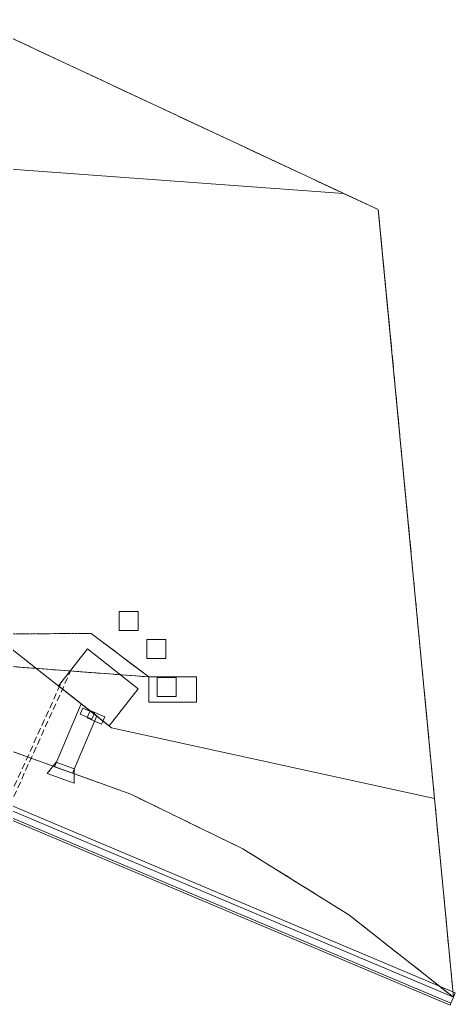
# Model space of a CAD drawing. Extents: x 1368202 to 1368993, y 552252 to 552912.
# Drawn here: x 1368719 to 1368993, y 552292 to 552912 of the extents above; entities that cross this region are included whole.
import ezdxf

# ---------------------------------------------------------------- set-up
doc = ezdxf.new("R2010")
doc.units = 0
doc.linetypes.add('DASHED', pattern=[6, 4, -2])
doc.linetypes.add('PHANTOM', pattern=[13, 8, -1, 1, -1, 1, -1])
for name, color, linetype, lineweight in [('C-BLDG-FTPR-N', 6, 'Continuous', 0), ('C-LODS', 30, 'PHANTOM', 0), ('C-PVMT', 8, 'Continuous', 0), ('C-SITE-N', 6, 'Continuous', 0), ('C-STRM-AREA', 150, 'PHANTOM', 0), ('C-TOPO-SURF', 253, 'Continuous', 0), ('C-UTIL', 4, 'DASHED', 0), ('L-PLNT-TREE', 90, 'Continuous', 0), ('V-PROP-BNDY', 7, 'Continuous', 0)]:
    doc.layers.add(name, color=color, linetype=linetype, lineweight=lineweight)

msp = doc.modelspace()

# ---------------------------------------------------------------- linework, layer by layer
at = {"layer": 'C-BLDG-FTPR-N'}
msp.add_lwpolyline([(1368743.07, 552492.73), (1368775, 552467.6), (1368793.27, 552490.81), (1368761.34, 552515.94), (1368743.07, 552492.73)], close=True, dxfattribs=at)
at = {"layer": 'C-LODS'}
msp.add_lwpolyline([(1368799.82, 552498.37), (1368763.66, 552525.67), (1368458.71, 552524.03), (1368799.82, 552498.37)], close=True, dxfattribs=at)
at = {"layer": 'C-PVMT'}
for points in [[(1368467.04, 552518.12), (1368991.67, 552296.95), (1368992.83, 552299.72), (1368468.21, 552520.88), (1368467.04, 552518.12)], [(1368464.9, 552513.05), (1368989.53, 552291.89), (1368990.11, 552293.27), (1368465.49, 552514.43), (1368464.9, 552513.05)], [(1368740.62, 552441.88), (1368751.93, 552437.79), (1368767.11, 552473.81), (1368757.33, 552481.51), (1368740.62, 552441.88)], [(1368756.73, 552474.93), (1368764.1, 552471.83), (1368765.66, 552475.51), (1368758.28, 552478.62), (1368756.73, 552474.93)], [(1368763.08, 552477.14), (1368761.14, 552472.53), (1368770.17, 552468.72), (1368772.12, 552473.33), (1368763.08, 552477.14)], [(1368752.87, 552431.6), (1368735.94, 552437.72), (1368741.65, 552444.69), (1368752.94, 552440.62), (1368752.87, 552431.6)]]:
    msp.add_lwpolyline(points, close=True, dxfattribs=at)
at = {"layer": 'C-SITE-N'}
for points in [[(1368663.89, 552821.1), (1368603.71, 552602.27), (1368776.49, 552466.29), (1368979.73, 552422), (1368946.89, 552765.82), (1368944.26, 552792.15), (1368922.45, 552802.35), (1368663.89, 552821.1)], [(1368799.82, 552498.37), (1368763.66, 552525.67), (1368458.71, 552524.03), (1368799.82, 552498.37)], [(1368799.82, 552482.37), (1368829.82, 552482.37), (1368829.82, 552498.37), (1368799.82, 552498.37), (1368799.82, 552482.37)]]:
    msp.add_lwpolyline(points, close=True, dxfattribs=at)
at = {"layer": 'C-STRM-AREA'}
msp.add_lwpolyline([(1368688.76, 552911.56), (1368944.26, 552792.15), (1368944.26, 552792.15), (1368946.89, 552765.82), (1368991.67, 552296.95), (1368925.82, 552348.78), (1368859.1, 552390.32), (1368788.56, 552424.57), (1368714.81, 552451.2)], dxfattribs=at)
at = {"layer": 'C-TOPO-SURF'}
msp.add_lwpolyline([(1368465.49, 552514.43), (1368990.11, 552293.27), (1368991.67, 552296.95), (1368467.04, 552518.12), (1368465.49, 552514.43)], close=True, dxfattribs=at)
at = {"layer": 'C-UTIL'}
for points in [[(1368697.56, 552384.92), (1368751.11, 552502.95)], [(1368695.39, 552385.91), (1368744.93, 552495.09)]]:
    msp.add_lwpolyline(points, dxfattribs=at)
at = {"layer": 'L-PLNT-TREE'}
for points in [[(1368781.15, 552527.53), (1368793.15, 552527.53), (1368793.15, 552539.53), (1368781.15, 552539.53), (1368781.15, 552527.53)], [(1368798.72, 552509.96), (1368810.72, 552509.96), (1368810.72, 552521.96), (1368798.72, 552521.96), (1368798.72, 552509.96)], [(1368805.15, 552485.96), (1368817.15, 552485.96), (1368817.15, 552497.96), (1368805.15, 552497.96), (1368805.15, 552485.96)]]:
    msp.add_lwpolyline(points, close=True, dxfattribs=at)
at = {"layer": 'V-PROP-BNDY'}
msp.add_lwpolyline([(1368688.76, 552911.56), (1368944.26, 552792.15), (1368944.26, 552792.15), (1368946.89, 552765.82), (1368991.67, 552296.95), (1368925.82, 552348.78), (1368859.1, 552390.32), (1368788.56, 552424.57), (1368714.81, 552451.2)], dxfattribs=at)

doc.saveas('drawing.dxf')
